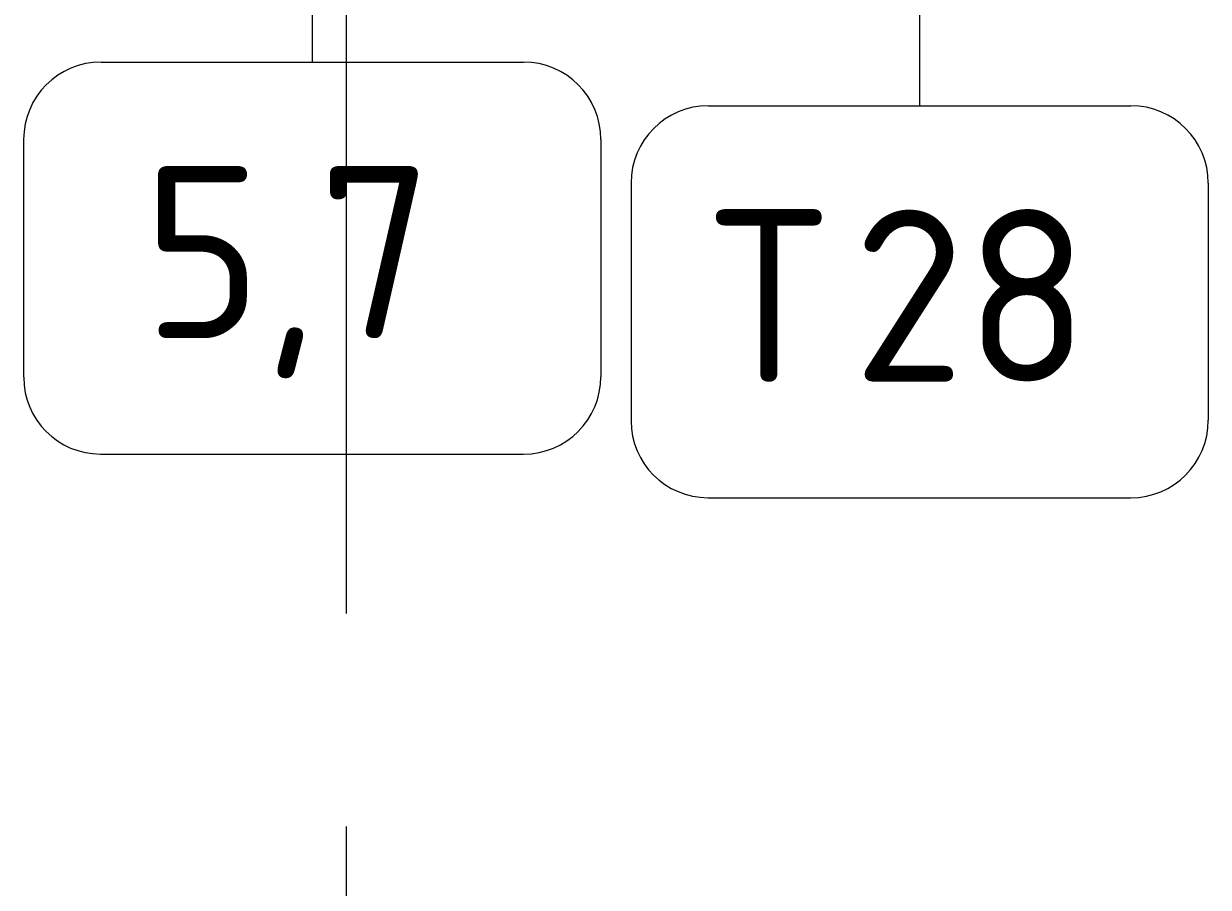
# Model space of a CAD drawing. Header units: millimetres. Extents: x 81566 to 292854, y -8553 to 29000.
# Drawn here: x 115585 to 116962, y 19097 to 20100 of the extents above; entities that cross this region are included whole.
import ezdxf

# ---------------------------------------------------------------- set-up
doc = ezdxf.new("R2010")
doc.units = ezdxf.units.MM
doc.linetypes.add('Осевая', pattern=[3175, 635, -476.25, 1587.5, -476.25])
for name, color, linetype, lineweight in [('I-FURN-IDEN', 7, 'Continuous', 9), ('Оси', 7, 'Continuous', 9), ('Оси-2', 7, 'Осевая', 9)]:
    doc.layers.add(name, color=color, linetype=linetype, lineweight=lineweight)
doc.styles.add('GOST Common', font='GOST_Common.ttf', dxfattribs={"height": 200})

# ---------------------------------------------------------------- blocks, each defined once
blk = doc.blocks.new('Марка_Мебель - В прямоуг_Balcon_Марка-25523697-План расстановки мебели и оборудования 2 этажа в осях 23-33')
at = {"layer": 'I-FURN-IDEN'}
for p, q in [((-2.455, 2.278), (2.455, 2.278)), ((-3.355, 1.378), (-3.355, -1.384)), ((3.355, 1.378), (3.355, -1.378)), ((-2.461, -2.278), (2.455, -2.278))]:
    blk.add_line(p, q, dxfattribs=at)
for centre, radius, start, end in [((-2.455, 1.378), 0.9, 90, 180), ((2.455, 1.378), 0.9, 0, 90), ((-2.461, -1.384), 0.893, 180, 270), ((2.455, -1.378), 0.9, 270, 0)]:
    blk.add_arc(centre, radius, start, end, dxfattribs=at)

msp = doc.modelspace()

# ---------------------------------------------------------------- linework, layer by layer
at = {"layer": 'I-FURN-IDEN'}
for p, q in [((116626.4, 20659), (116626.4, 20005.1)), ((115920.4, 20362), (115920.4, 20055.8))]:
    msp.add_line(p, q, dxfattribs=at)
at = {"layer": 'Оси'}
msp.add_line((115960, 19415.1), (115960, 21915.1), dxfattribs=at)
at = {"layer": 'Оси-2'}
msp.add_line((115960, 593.7), (115960, 19415.1), dxfattribs=at)

# ---------------------------------------------------------------- block references
at = {"layer": 'I-FURN-IDEN', "xscale": 99.99999999999993, "yscale": 99.99999999999993, "zscale": 99.99999999999993}
for p in [(115920.4, 19828.1), (116626.4, 19777.4)]:
    msp.add_blockref('Марка_Мебель - В прямоуг_Balcon_Марка-25523697-План расстановки мебели и оборудования 2 этажа в осях 23-33', p, dxfattribs=at)

# ---------------------------------------------------------------- texts
at = {"layer": 'I-FURN-IDEN', "char_height": 200, "attachment_point": 1, "style": 'GOST Common'}
for s, insert, width in [('5,7', (115723.4, 19935.1), 440.928), ('\\fGOST Common|b0|i0|c204|p34|;Т', (116383.4, 19884.4), 200.422), ('28', (116548.8, 19884.4), 352.742)]:
    msp.add_mtext(s, dxfattribs=dict(at, insert=insert, width=width))

doc.saveas('drawing.dxf')
